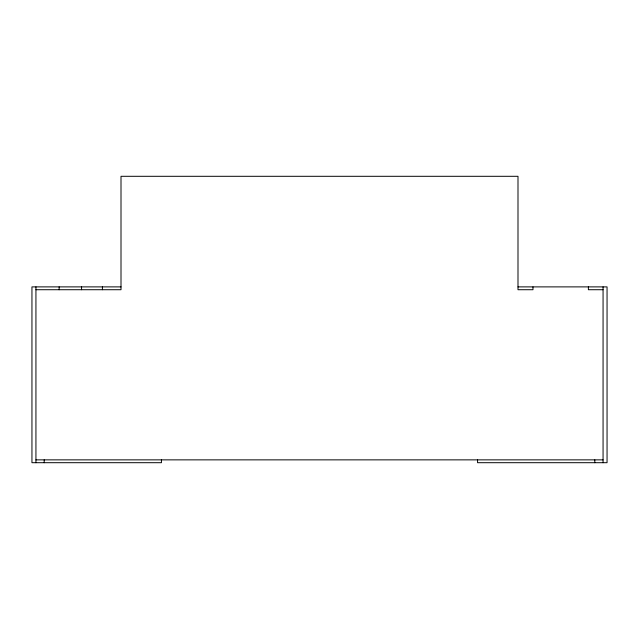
<?xml version="1.0" encoding="UTF-8"?>
<svg xmlns="http://www.w3.org/2000/svg" width="639" height="639" viewBox="0 0 639 639"><rect width="100%" height="100%" fill="white"/><g stroke="black" fill="none" stroke-linecap="round" stroke-linejoin="round"><path stroke-width="0.96" d="M121.003 286.887L31.95 286.887L31.95 462.7L161.435 462.7L161.435 459.864M517.997 286.887L607.05 286.887L607.05 462.7L477.565 462.7L477.565 459.864M35.936 289.723L121.003 289.723L121.003 176.3L517.997 176.3L517.997 289.723L532.974 289.723L532.974 286.887M603.064 289.723L588.383 289.723L588.383 286.887M35.936 459.864L603.064 459.864M603.064 286.887L603.064 462.7M594.805 459.864L594.805 462.7M102.416 286.887L102.416 289.723M81.56 286.887L81.56 289.723M59.139 286.887L59.139 289.723M44.195 459.864L44.195 462.7M35.936 286.887L35.936 462.7"/></g></svg>
